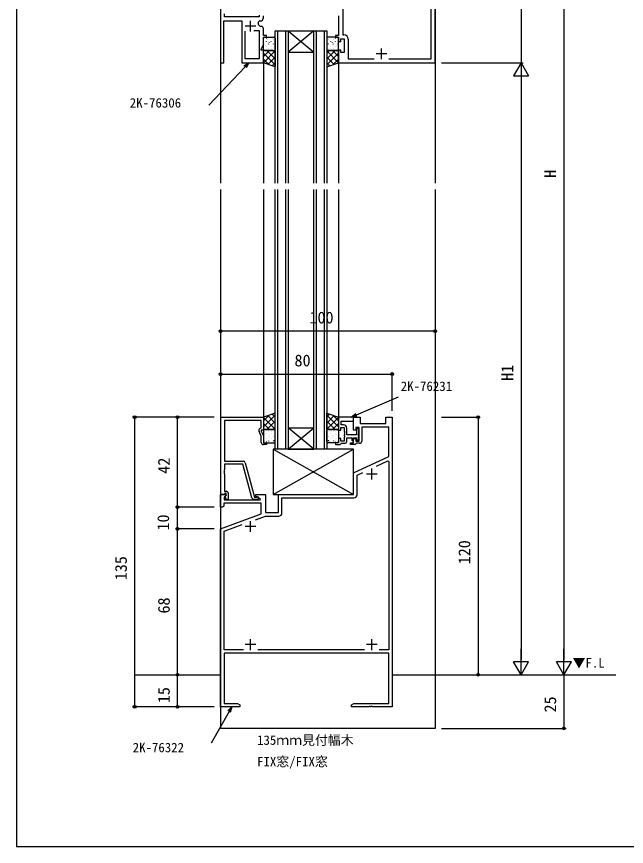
# Model space of a CAD drawing. Units: millimetres, scale not verified. Extents: x -437 to 438, y -344 to 341.
# Drawn here: x -436.7 to -152.6, y -343.6 to 43 of the extents above; entities that cross this region are included whole.
import ezdxf
from ezdxf.enums import TextEntityAlignment as Align

# ---------------------------------------------------------------- set-up
doc = ezdxf.new("R2010")
doc.units = ezdxf.units.MM
doc.header["$LTSCALE"] = 2
for name, color, linetype in [('0-1_USER1', 3, 'Continuous'), ('0-2_YKK_11', 7, 'Continuous'), ('0-3_YKK_12', 2, 'Continuous'), ('0-4_YKK_13', 4, 'Continuous'), ('0-6_YKK_D', 6, 'Continuous'), ('0-7_YKK_ZWAK', 7, 'Continuous')]:
    doc.layers.add(name, color=color, linetype=linetype)
doc.styles.add('ＭＳ ゴシック', font='')
doc.styles.get('ＭＳ ゴシック').set_extended_font_data('MS Gothic')

msp = doc.modelspace()

# ---------------------------------------------------------------- linework, layer by layer
at = {"layer": '0-2_YKK_11'}
for p, q in [((-327.7, 36.098), (-327.7, 41.098)), ((-323.376, 40.968), (-323.2, 40.968)), ((-325.2, 38.598), (-330.2, 38.598)), ((-322.7, 38.428), (-322.889, 38.428)), ((-266.7, 23.198), (-266.7, 28.198)), ((-264.2, 25.698), (-269.2, 25.698)), ((-268.7, -170.102), (-273.7, -170.102)), ((-271.2, -172.602), (-271.2, -167.602)), ((-324.5, -181.902), (-326.107, -181.902)), ((-327.7, -197.102), (-327.7, -192.102)), ((-325.2, -194.602), (-330.2, -194.602)), ((-327.7, -252.102), (-327.7, -247.102)), ((-271.2, -252.102), (-271.2, -247.102)), ((-325.2, -249.602), (-330.2, -249.602)), ((-268.7, -249.602), (-273.7, -249.602)), ((-274.563, -251.972), (-324.337, -251.972))]:
    msp.add_line(p, q, dxfattribs=at)
for points in [[(-241.7, 21.398), (-241.7, 81.398), (-244.7, 81.398), (-244.7, 78.398), (-283.7, 78.398), (-283.7, 81.398), (-286.7, 81.398), (-286.7, 75.398), (-285.7, 75.398), (-285.7, 76.598), (-284.1, 76.598), (-284.1, 70.198), (-285.7, 70.198), (-285.7, 71.398), (-286.7, 71.398), (-286.7, 69.398), (-288.2, 69.398), (-288.2, 68.598), (-286, 68.598), (-285.7, 68.898), (-285.4, 69.198), (-283.9, 69.198)], [(-263.337, 23.328), (-243.63, 23.328), (-243.63, 76.168), (-243.93, 76.468), (-263.337, 76.468)], [(-269.925, 61.091), (-284.77, 54.169), (-284.77, 34.528), (-284.17, 34.528)], [(-341.7, 45.398), (-341.7, 21.398), (-340.2, 21.398), (-340.2, 40.968), (-331.7, 40.968), (-331.7, 21.398), (-321.7, 21.398), (-321.7, 27.398), (-322.7, 27.398), (-322.7, 27.898), (-321.7, 30.043), (-321.7, 33.398), (-320.2, 33.398), (-320.2, 34.198), (-321.7, 34.198), (-321.7, 37.428)], [(-323.7, 43.732), (-323.7, 42.898), (-339.77, 42.898), (-339.77, 44.304)], [(-321.7, 42.468), (-321.7, 43.398)], [(-286.7, 43.398), (-286.7, 34.198), (-288.2, 34.198), (-288.2, 33.398), (-286.7, 33.398), (-286.7, 31.398), (-285.7, 31.398), (-285.7, 32.598), (-284.1, 32.598), (-284.1, 26.198), (-285.7, 26.198), (-285.7, 27.398), (-286.7, 27.398), (-286.7, 21.398), (-241.7, 21.398)], [(-326.15, 36.498), (-323.63, 36.498), (-323.63, 30.471), (-323.7, 30.321), (-323.7, 25.898), (-323.63, 25.748), (-323.63, 23.398), (-330.2, 23.398), (-330.2, 36.198)], [(-282.17, 32.528), (-282.17, 23.328), (-270.063, 23.328)], [(-261.7, -143.602), (-261.7, -278.602), (-270.742, -278.602), (-270.925, -278.482), (-271.475, -278.482), (-271.658, -278.602), (-271.742, -278.602), (-271.925, -278.482), (-272.475, -278.482), (-272.658, -278.602), (-280.7, -278.602), (-280.7, -277.602), (-279.609, -276.972), (-263.33, -276.972), (-263.33, -253.602), (-340.07, -253.602), (-340.07, -276.972), (-333.791, -276.972), (-332.7, -277.602), (-332.7, -278.602), (-341.7, -278.602), (-341.7, -195.602), (-322.7, -188.686), (-322.7, -183.732), (-340.2, -183.732), (-340.2, -185.102), (-340.7, -185.602), (-341.7, -185.602), (-341.7, -179.602), (-339.224, -179.602), (-339.064, -179.99), (-340.07, -180.996), (-340.07, -182.102), (-323.156, -182.102), (-323.035, -181.652), (-325.2, -180.402), (-325.2, -179.602), (-320.7, -179.602), (-320.7, -188.102), (-314.7, -188.102)], [(-341.5, -179.602), (-341.5, -143.602), (-321.7, -143.602), (-321.7, -149.602), (-322.7, -149.602), (-322.7, -150.102), (-321.7, -152.246), (-321.7, -155.602), (-320.2, -155.602), (-320.2, -156.402), (-321.7, -156.402)], [(-323.327, -148.964), (-322.7, -148.602), (-322.7, -145.232), (-339.87, -145.232), (-339.87, -164.102), (-331.169, -164.102)], [(-279.698, -143.602), (-286.698, -143.602), (-286.698, -149.602), (-285.698, -149.602), (-285.698, -148.402), (-284.098, -148.402), (-284.098, -150.143), (-283.978, -150.327), (-283.978, -150.877), (-284.098, -151.06), (-284.098, -151.143), (-283.978, -151.327), (-283.978, -151.877), (-284.098, -152.06), (-284.098, -152.143), (-283.978, -152.327), (-283.978, -152.877), (-284.098, -153.06), (-284.098, -154.802), (-285.698, -154.802), (-285.698, -153.602), (-286.698, -153.602), (-286.698, -155.602), (-288.198, -155.602), (-288.198, -156.402), (-285.998, -156.402), (-285.698, -156.102), (-285.398, -155.802), (-283.898, -155.802)], [(-284.398, -147.202), (-285.498, -147.202), (-285.498, -145.532), (-279.698, -145.532), (-279.698, -143.602)], [(-276.9, -155.802), (-278.4, -155.802), (-278.7, -156.102), (-279, -156.402), (-281.2, -156.402), (-281.2, -155.602), (-279.7, -155.602), (-279.7, -153.602), (-278.7, -153.602), (-278.7, -154.802), (-277.1, -154.802), (-277.1, -148.402), (-278.7, -148.402), (-278.7, -149.602), (-279.7, -149.602), (-279.7, -143.602), (-276.7, -143.602), (-276.7, -146.602), (-264.7, -146.602), (-264.7, -143.602), (-261.7, -143.602)], [(-322.7, -155.402), (-322.7, -152.468), (-323.733, -150.252)], [(-314.7, -188.102), (-314.7, -179.602), (-279.7, -179.602), (-279.7, -169.602), (-263.33, -161.968), (-263.33, -148.232), (-275.9, -148.232), (-275.9, -154.802)], [(-277.998, -148.702), (-278.298, -149.002), (-278.298, -151.802), (-282.898, -151.802), (-282.898, -148.702)], [(-277.298, -153.802), (-277.298, -153.46), (-277.418, -153.277), (-277.418, -152.727), (-277.298, -152.543), (-277.298, -152.46), (-277.418, -152.277), (-277.418, -151.727), (-277.298, -151.543), (-277.298, -149.402)], [(-282.898, -154.802), (-282.898, -153.302), (-280.498, -153.302), (-280.498, -154.302), (-279.998, -154.802), (-279.698, -154.502), (-279.698, -153.302), (-278.298, -153.302), (-278.298, -154.202), (-277.998, -154.502)], [(-327.073, -181.16), (-331.269, -165.502), (-339.87, -165.502), (-339.87, -168.143), (-339.99, -168.327), (-339.99, -168.877), (-339.87, -169.06), (-339.87, -169.143), (-339.99, -169.327), (-339.99, -169.877), (-339.87, -170.06), (-339.87, -178.102), (-339.1, -178.102)], [(-330.203, -164.843), (-325.9, -180.902), (-325.066, -180.902), (-324.877, -180.835)], [(-269.046, -166.432), (-263.793, -163.982), (-263.33, -164.277), (-263.33, -251.972), (-267.837, -251.972)], [(-278.07, -179.732), (-278.07, -170.64), (-275.395, -169.393)], [(-338.1, -179.102), (-338.1, -181.902), (-338.923, -181.902), (-339.674, -180.602), (-339.1, -180.028), (-339.1, -179.102), (-339.67, -179.102), (-339.87, -179.302), (-340.17, -179.602), (-341.5, -179.602)], [(-313.07, -188.232), (-313.07, -181.232), (-279.57, -181.232)], [(-325.38, -191.396), (-320.807, -189.732), (-314.57, -189.732)], [(-331.063, -251.972), (-340.07, -251.972), (-340.07, -196.743), (-331.538, -193.638)]]:
    msp.add_lwpolyline(points, dxfattribs=at)
for centre, radius, start, end in [((-323.376, 40.168), 0.8, 89.99998, 199.95637), ((-327.7, 38.598), 3.8, 10.94086, 19.95635), ((-322.889, 39.528), 1.1, 190.94088, 270), ((-323.2, 42.468), 1.5, 270, 359.99998), ((-322.7, 37.428), 1, 0, 89.99998), ((-284.17, 32.528), 2, 0, 89.99998), ((-322.827, -149.83), 1, 119.99999, 205), ((-284.398, -148.702), 1.5, 0, 89.99998), ((-277.998, -149.402), 0.7, 0, 89.99998), ((-277.998, -153.802), 0.7, 270, 359.99998), ((-321.7, -155.402), 1, 180.00002, 270), ((-283.898, -154.802), 1, 270, 359.99998), ((-276.9, -154.802), 1, 270, 359.99998), ((-331.169, -165.102), 1, 14.99998, 89.99998), ((-339.1, -179.102), 1, 0, 89.99998), ((-326.107, -180.902), 1, 195, 270), ((-324.5, -181.302), 0.6, 270, 128.94243), ((-279.57, -179.732), 1.5, 270, 359.99998), ((-314.57, -188.232), 1.5, 270, 359.99998)]:
    msp.add_arc(centre, radius, start, end, dxfattribs=at)
at = {"layer": '0-3_YKK_12'}
for p, q in [((-341.7, 154.899), (-341.7, -34.602)), ((-241.7, 154.899), (-241.7, -34.602)), ((-316.2, 36.398), (-310.2, 36.398)), ((-316.2, -34.602), (-316.2, 36.398)), ((-315.2, 36.398), (-315.2, -34.602)), ((-311.2, -34.602), (-311.2, 36.398)), ((-298.2, 36.398), (-310.2, 26.398)), ((-310.2, 36.398), (-298.2, 26.398)), ((-310.2, 36.398), (-298.2, 36.398)), ((-310.2, 36.398), (-310.2, -34.602)), ((-298.2, 36.398), (-292.2, 36.398)), ((-298.2, -34.602), (-298.2, 36.398)), ((-297.2, 36.398), (-297.2, -34.602)), ((-293.2, -34.602), (-293.2, 36.398)), ((-292.2, 36.398), (-292.2, -34.602)), ((-310.2, 26.398), (-298.2, 26.398)), ((-321.7, 21.398), (-321.7, -34.602)), ((-286.7, 21.391), (-286.7, -34.602)), ((-341.7, -37.602), (-341.7, -263.602)), ((-321.7, -37.602), (-321.7, -143.602)), ((-316.202, -158.602), (-316.202, -37.602)), ((-315.202, -37.602), (-315.202, -158.602)), ((-311.202, -158.602), (-311.202, -37.602)), ((-310.202, -37.602), (-310.202, -158.602)), ((-298.202, -158.602), (-298.202, -37.602)), ((-297.202, -37.602), (-297.202, -158.602)), ((-293.202, -158.602), (-293.202, -37.602)), ((-292.202, -37.602), (-292.202, -158.602)), ((-286.7, -37.602), (-286.7, -143.602)), ((-298.202, -158.602), (-310.202, -148.602)), ((-310.202, -158.602), (-298.202, -148.602)), ((-310.202, -148.602), (-298.202, -148.602)), ((-310.202, -158.602), (-316.202, -158.602)), ((-310.202, -158.602), (-298.202, -158.602)), ((-292.202, -158.602), (-298.202, -158.602)), ((-381.697, -263.602), (-341.698, -263.602)), ((-341.7, -263.602), (-341.7, -288.602)), ((-261.698, -263.602), (-157.474, -263.602)), ((-241.7, -288.602), (-341.7, -288.602))]:
    msp.add_line(p, q, dxfattribs=at)
msp.add_lwpolyline([(-241.7, -37.602), (-241.7, -263.602), (-241.7, -288.602)], dxfattribs=at)
at = {"layer": '0-4_YKK_13'}
for p, q in [((-321.7, 27.683), (-321.7, 32.898)), ((-321.545, 31.768), (-321.548, 31.775)), ((-321.544, 32.504), (-321.544, 32.542)), ((-321.2, 33.398), (-316.7, 33.398)), ((-320.333, 31.293), (-320.333, 31.33)), ((-320.166, 32.84), (-320.208, 32.903)), ((-319.574, 32.217), (-319.576, 32.224)), ((-319.302, 32.504), (-319.302, 32.542)), ((-318.091, 31.293), (-318.091, 31.33)), ((-317.702, 32.949), (-317.705, 32.956)), ((-317.059, 32.504), (-317.059, 32.542)), ((-316.789, 32.177), (-316.83, 32.239)), ((-316.2, 32.898), (-316.2, 27.683)), ((-292.2, 32.898), (-292.2, 27.683)), ((-287.2, 33.398), (-291.7, 33.398)), ((-291.611, 32.177), (-291.57, 32.239)), ((-291.341, 32.504), (-291.341, 32.542)), ((-290.698, 32.949), (-290.695, 32.956)), ((-290.309, 31.293), (-290.309, 31.33)), ((-289.098, 32.504), (-289.098, 32.542)), ((-288.826, 32.217), (-288.824, 32.224)), ((-288.234, 32.84), (-288.192, 32.903)), ((-288.067, 31.293), (-288.067, 31.33)), ((-286.856, 32.504), (-286.856, 32.542)), ((-286.855, 31.768), (-286.852, 31.775)), ((-286.7, 27.683), (-286.7, 32.898)), ((-321.7, 27.162), (-321.679, 27.183)), ((-321.7, 24.334), (-318.851, 27.183)), ((-321.544, 30.224), (-321.544, 30.262)), ((-321.544, 27.944), (-321.544, 27.982)), ((-317.1, 27.183), (-321.2, 27.183)), ((-320.804, 29.675), (-320.807, 29.683)), ((-320.333, 29.013), (-320.333, 29.05)), ((-320.074, 27.183), (-316.2, 23.309)), ((-319.976, 27.335), (-319.978, 27.342)), ((-319.386, 27.221), (-319.427, 27.284)), ((-319.302, 30.224), (-319.302, 30.262)), ((-319.302, 27.944), (-319.302, 27.982)), ((-318.831, 30.823), (-318.873, 30.886)), ((-318.845, 30.16), (-318.848, 30.167)), ((-318.104, 28.067), (-318.107, 28.074)), ((-318.091, 29.013), (-318.091, 29.05)), ((-317.246, 27.183), (-316.2, 26.138)), ((-317.059, 30.224), (-317.059, 30.262)), ((-317.059, 27.944), (-317.059, 27.982)), ((-316.874, 30.609), (-316.876, 30.616)), ((-288.326, 27.183), (-292.2, 23.309)), ((-291.154, 27.183), (-292.2, 26.138)), ((-291.526, 30.609), (-291.524, 30.616)), ((-291.341, 30.224), (-291.341, 30.262)), ((-291.341, 27.944), (-291.341, 27.982)), ((-291.3, 27.183), (-287.2, 27.183)), ((-290.309, 29.013), (-290.309, 29.05)), ((-290.296, 28.067), (-290.293, 28.074)), ((-289.569, 30.823), (-289.527, 30.886)), ((-289.555, 30.16), (-289.552, 30.167)), ((-286.7, 24.334), (-289.549, 27.183)), ((-289.098, 30.224), (-289.098, 30.262)), ((-289.098, 27.944), (-289.098, 27.982)), ((-289.014, 27.221), (-288.973, 27.284)), ((-288.424, 27.335), (-288.422, 27.342)), ((-288.067, 29.013), (-288.067, 29.05)), ((-287.596, 29.675), (-287.593, 29.683)), ((-286.856, 30.224), (-286.856, 30.262)), ((-286.856, 27.944), (-286.856, 27.982)), ((-286.7, 27.162), (-286.721, 27.183)), ((-321.7, 21.506), (-316.2, 27.006)), ((-321.7, 25.981), (-316.2, 20.481)), ((-319.669, 20.708), (-316.2, 24.177)), ((-286.7, 21.506), (-292.2, 27.006)), ((-286.7, 25.981), (-292.2, 20.481)), ((-288.731, 20.708), (-292.2, 24.177)), ((-321.7, 23.152), (-319.043, 20.495)), ((-317.558, 19.99), (-316.2, 21.349)), ((-290.842, 19.99), (-292.2, 21.349)), ((-286.7, 23.152), (-289.357, 20.495)), ((-321.702, -148.184), (-316.202, -142.684)), ((-321.702, -145.356), (-319.044, -142.698)), ((-319.671, -142.911), (-316.202, -146.38)), ((-317.56, -142.194), (-316.202, -143.552)), ((-290.843, -142.194), (-292.202, -143.552)), ((-286.702, -148.184), (-292.202, -142.684)), ((-288.732, -142.911), (-292.202, -146.38)), ((-286.702, -145.356), (-289.359, -142.698)), ((-321.702, -143.709), (-316.202, -149.209)), ((-321.702, -146.537), (-318.852, -149.386)), ((-320.076, -149.386), (-316.202, -145.512)), ((-286.702, -143.709), (-292.202, -149.209)), ((-288.328, -149.386), (-292.202, -145.512)), ((-286.702, -146.537), (-289.551, -149.386)), ((-321.702, -149.366), (-321.681, -149.386)), ((-321.702, -149.886), (-321.702, -155.102)), ((-321.546, -150.147), (-321.546, -150.185)), ((-317.102, -149.386), (-321.202, -149.386)), ((-319.977, -149.539), (-319.98, -149.546)), ((-319.387, -149.425), (-319.429, -149.487)), ((-319.304, -150.147), (-319.304, -150.185)), ((-318.106, -150.271), (-318.108, -150.278)), ((-317.247, -149.386), (-316.202, -148.341)), ((-317.061, -150.147), (-317.061, -150.185)), ((-316.202, -155.102), (-316.202, -149.886)), ((-291.156, -149.386), (-292.202, -148.341)), ((-292.202, -155.102), (-292.202, -149.886)), ((-291.342, -150.147), (-291.342, -150.185)), ((-291.302, -149.386), (-287.202, -149.386)), ((-290.297, -150.271), (-290.295, -150.278)), ((-289.1, -150.147), (-289.1, -150.185)), ((-289.016, -149.425), (-288.975, -149.487)), ((-288.426, -149.539), (-288.423, -149.546)), ((-286.857, -150.147), (-286.857, -150.185)), ((-286.702, -149.366), (-286.722, -149.386)), ((-286.702, -149.886), (-286.702, -155.102)), ((-321.547, -153.971), (-321.55, -153.979)), ((-321.546, -152.427), (-321.546, -152.465)), ((-320.806, -151.879), (-320.809, -151.886)), ((-320.335, -151.216), (-320.335, -151.254)), ((-320.335, -153.496), (-320.335, -153.534)), ((-319.575, -154.421), (-319.578, -154.428)), ((-319.304, -152.427), (-319.304, -152.465)), ((-318.833, -153.027), (-318.874, -153.089)), ((-318.847, -152.363), (-318.849, -152.37)), ((-318.092, -151.216), (-318.092, -151.254)), ((-318.092, -153.496), (-318.092, -153.534)), ((-317.061, -152.427), (-317.061, -152.465)), ((-316.875, -152.812), (-316.878, -152.82)), ((-316.791, -154.38), (-316.832, -154.443)), ((-291.613, -154.38), (-291.571, -154.443)), ((-291.528, -152.812), (-291.526, -152.82)), ((-291.342, -152.427), (-291.342, -152.465)), ((-290.311, -151.216), (-290.311, -151.254)), ((-290.311, -153.496), (-290.311, -153.534)), ((-289.57, -153.027), (-289.529, -153.089)), ((-289.556, -152.363), (-289.554, -152.37)), ((-289.1, -152.427), (-289.1, -152.465)), ((-288.828, -154.421), (-288.825, -154.428)), ((-288.068, -151.216), (-288.068, -151.254)), ((-288.068, -153.496), (-288.068, -153.534)), ((-287.597, -151.879), (-287.595, -151.886)), ((-286.857, -152.427), (-286.857, -152.465)), ((-286.856, -153.971), (-286.854, -153.979)), ((-321.546, -154.707), (-321.546, -154.745)), ((-321.202, -155.602), (-316.702, -155.602)), ((-320.168, -155.044), (-320.209, -155.106)), ((-319.304, -154.707), (-319.304, -154.745)), ((-317.704, -155.153), (-317.706, -155.16)), ((-317.061, -154.707), (-317.061, -154.745)), ((-287.202, -155.602), (-291.702, -155.602)), ((-291.342, -154.707), (-291.342, -154.745)), ((-290.699, -155.153), (-290.697, -155.16)), ((-289.1, -154.707), (-289.1, -154.745)), ((-288.235, -155.044), (-288.194, -155.106)), ((-286.857, -154.707), (-286.857, -154.745)), ((-317.2, -179.602), (-279.7, -158.602)), ((-317.2, -158.602), (-279.7, -179.602))]:
    msp.add_line(p, q, dxfattribs=at)
for points in [[(-321.7, 21.398), (-321.7, 27.183), (-316.2, 27.183), (-316.2, 19.529)], [(-286.7, 21.398), (-286.7, 27.183), (-292.2, 27.183), (-292.2, 19.529)], [(-321.702, -143.602), (-321.702, -149.386), (-316.202, -149.386), (-316.202, -141.732)], [(-286.702, -143.602), (-286.702, -149.386), (-292.202, -149.386), (-292.202, -141.732)], [(-317.2, -179.602), (-279.7, -179.602), (-279.7, -158.602), (-317.2, -158.602)]]:
    msp.add_lwpolyline(points, close=True, dxfattribs=at)
for centre, start, end in [((-321.2, 32.898), 90, 180), ((-316.7, 32.898), 0, 90), ((-291.7, 32.898), 90, 180), ((-287.2, 32.898), 0, 90), ((-321.2, 27.683), 180, 270), ((-316.7, 27.683), 270, 0), ((-291.7, 27.683), 180, 270), ((-287.2, 27.683), 270, 0), ((-321.202, -149.886), 90, 180), ((-316.702, -149.886), 0, 90), ((-291.702, -149.886), 90, 180), ((-287.202, -149.886), 0, 90), ((-321.202, -155.102), 180, 270), ((-316.702, -155.102), 270, 0), ((-291.702, -155.102), 180, 270), ((-287.202, -155.102), 270, 0)]:
    msp.add_arc(centre, 0.5, start, end, dxfattribs=at)
at = {"layer": '0-6_YKK_D'}
for p, q in [((-181.7, 199.4), (-181.7, -256.602)), ((-201.7, 81.398), (-201.7, 21.398)), ((-238.7, 21.398), (-200.7, 21.398)), ((-238.7, 21.398), (-200.7, 21.398)), ((-201.7, 21.398), (-205.2, 15.336)), ((-201.7, 21.398), (-198.2, 15.336)), ((-201.7, 21.398), (-201.7, 9.274)), ((-205.2, 15.336), (-198.2, 15.336)), ((-201.7, 14.398), (-201.7, -256.602)), ((-241.7, -103.601), (-341.7, -103.601)), ((-341.7, -123.601), (-261.7, -123.601)), ((-261.7, -140.602), (-261.7, -122.601)), ((-344.7, -143.602), (-382.7, -143.602)), ((-381.7, -143.602), (-381.7, -278.602)), ((-344.7, -143.602), (-362.7, -143.602)), ((-361.7, -185.602), (-361.7, -143.602)), ((-238.7, -143.601), (-220.7, -143.601)), ((-221.7, -143.601), (-221.699, -263.601)), ((-344.7, -185.602), (-362.7, -185.602)), ((-344.7, -185.602), (-362.7, -185.602)), ((-361.7, -195.602), (-361.7, -185.602)), ((-344.7, -195.602), (-362.7, -195.602)), ((-344.7, -195.602), (-362.7, -195.602)), ((-361.7, -263.602), (-361.7, -195.602)), ((-201.7, -263.602), (-201.7, -251.477)), ((-181.7, -263.602), (-181.7, -251.477)), ((-201.7, -263.602), (-205.2, -257.539)), ((-198.2, -257.539), (-205.2, -257.539)), ((-201.7, -263.602), (-198.2, -257.539)), ((-181.7, -263.602), (-185.2, -257.539)), ((-178.2, -257.539), (-185.2, -257.539)), ((-181.7, -263.602), (-178.2, -257.539)), ((-362.698, -263.602), (-362.7, -263.602)), ((-362.698, -263.602), (-362.7, -263.602)), ((-361.7, -278.602), (-361.7, -263.602)), ((-181.7, -263.602), (-181.7, -288.602)), ((-344.7, -278.602), (-382.7, -278.602)), ((-344.7, -278.602), (-362.7, -278.602)), ((-238.7, -288.602), (-180.7, -288.602))]:
    msp.add_line(p, q, dxfattribs=at)
for points in [[(-328.532, 21.398), (-330.285, 19.546), (-347.189, 1.683)], [(-330.781, 20.016), (-328.532, 21.398), (-329.788, 19.077)], [(-280.75, -143.602), (-278.405, -142.599), (-258.79, -134.214)], [(-278.136, -143.228), (-280.75, -143.602), (-278.674, -141.971)], [(-336.461, -278.602), (-337.725, -280.816), (-346.083, -295.451)], [(-338.319, -280.477), (-336.461, -278.602), (-337.132, -281.155)]]:
    msp.add_lwpolyline(points, dxfattribs=at)
for centre in [(-341.7, -103.601), (-241.7, -103.601), (-341.7, -123.601), (-261.7, -123.601), (-381.7, -143.602), (-361.7, -143.602), (-221.7, -143.601), (-361.7, -185.602), (-361.7, -185.602), (-361.7, -195.602), (-361.7, -195.602), (-361.7, -263.602), (-361.7, -263.602), (-221.699, -263.601), (-381.7, -278.602), (-361.7, -278.602), (-181.7, -288.602)]:
    msp.add_circle(centre, 0.637, dxfattribs=at)
at = {"layer": '0-7_YKK_ZWAK'}
msp.add_line((-436.7, 306.4), (-436.7, -343.6), dxfattribs=at)
msp.add_lwpolyline([(-436.7, -343.6), (438.3, -343.6), (438.3, 306.4)], dxfattribs=at)

# ---------------------------------------------------------------- texts
at = {"layer": '0-1_USER1', "style": 'ＭＳ ゴシック'}
for s, p in [('▼F.L', (-177.67, -261.6)), ('135ｍｍ見付幅木', (-324.67, -297.6)), ('FIX窓/FIX窓', (-324.67, -307.6))]:
    msp.add_text(s, height=4.399, dxfattribs=at).set_placement(p, align=Align.BOTTOM_LEFT)
at = {"layer": '0-6_YKK_D', "style": 'ＭＳ ゴシック'}
for s, height, p in [('2K-76306', 4.399, (-383.973, -0.702)), ('100', 5.499, (-300.265, -101.601)), ('80', 5.499, (-307.218, -121.601)), ('2K-76231', 4.399, (-257.733, -132.714)), ('2K-76322', 4.399, (-382.625, -301.054))]:
    msp.add_text(s, height=height, dxfattribs=at).set_placement(p, align=Align.BOTTOM_LEFT)
for s, rotation, p in [('H', 90, (-183.7, -32.095)), ('H1', 90, (-203.7, -126.684)), ('42', 90, (-363.7, -169.971)), ('10', 90, (-363.993, -196.44)), ('120', 90.001, (-223.699, -212.166)), ('135', 90, (-383.7, -219.582)), ('68', 90, (-363.7, -235.099)), ('15', 90, (-363.7, -276.854)), ('25', 90, (-183.7, -281.191))]:
    msp.add_text(s, height=5.499, rotation=rotation, dxfattribs=at).set_placement(p, align=Align.BOTTOM_LEFT)

doc.saveas('drawing.dxf')
